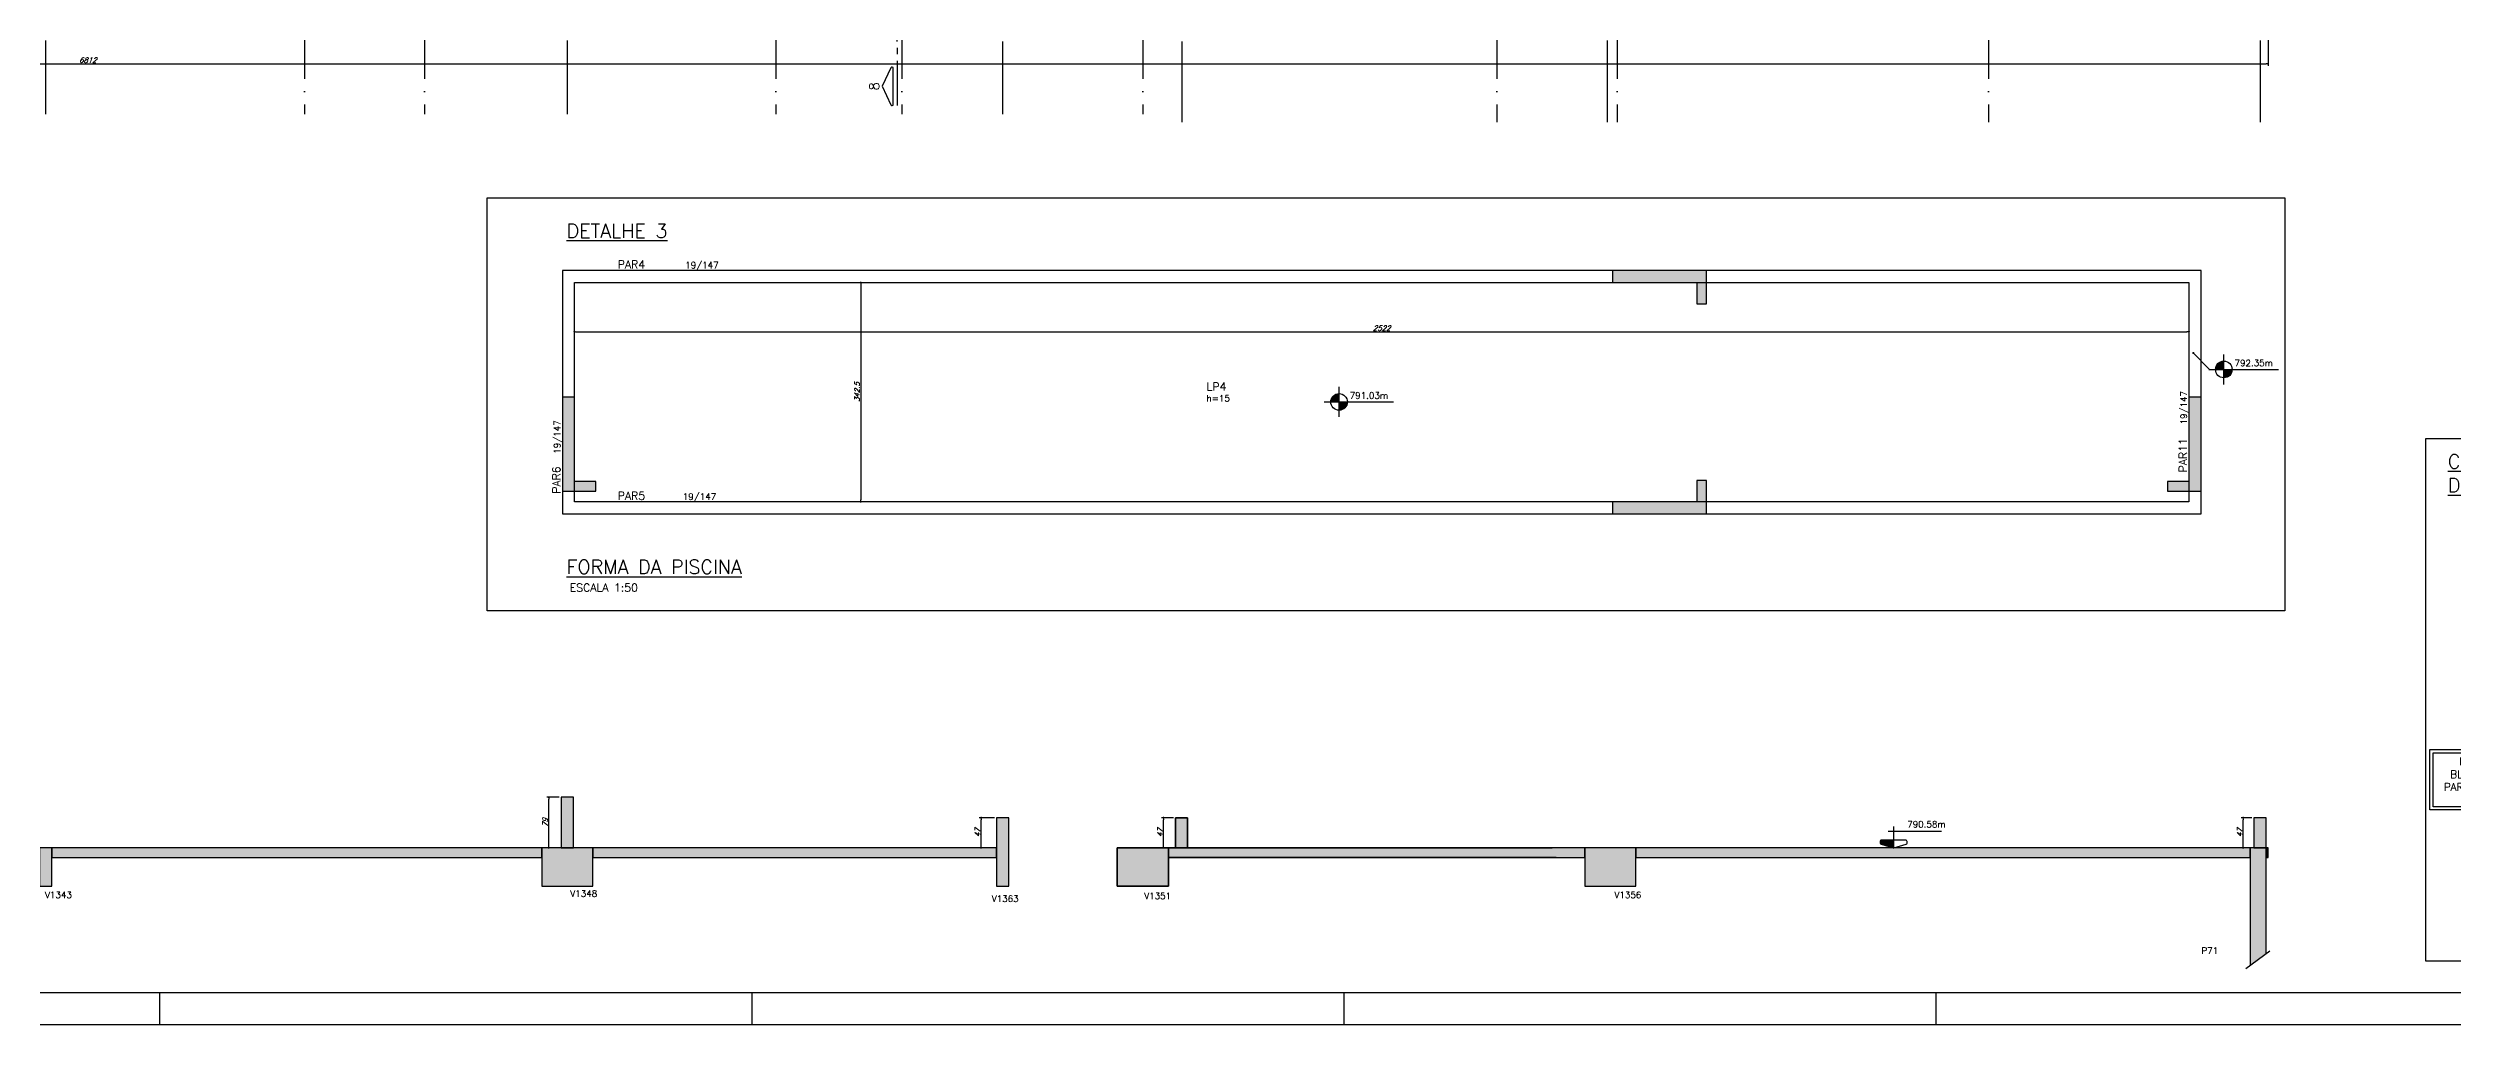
# Model space of a CAD drawing. Extents: x -5051 to 5519, y -2218 to 2282.
# Drawn here: x -206 to 3551, y -2218 to -692 of the extents above; entities that cross this region are included whole.
import ezdxf
from ezdxf.enums import TextEntityAlignment as Align

# ---------------------------------------------------------------- set-up
doc = ezdxf.new("R2010")
doc.units = 0
doc.header["$LTSCALE"] = 50
doc.header["$MEASUREMENT"] = 0
doc.linetypes.add('EIXO', pattern=[6.8, 6, -0.4, 0, -0.4])
doc.layers.get('0').update_dxf_attribs({"linetype": 'CONTINUOUS'})
doc.layers.get('DEFPOINTS').update_dxf_attribs({"linetype": 'CONTINUOUS'})
for name, color, linetype in [('AR-TEXTO_REGUA 120_1-200', 4, 'CONTINUOUS'), ('F-CORTE', 4, 'CONTINUOUS'), ('F-CORTE-INDICAÇÃO', 4, 'CONTINUOUS'), ('F-COTAS', 106, 'CONTINUOUS'), ('F-DET_LINHA', 1, 'CONTINUOUS'), ('F-EIXO', 12, 'EIXO'), ('F-LAJES-DIM', 2, 'CONTINUOUS'), ('F-LAJES-NOME', 4, 'CONTINUOUS'), ('F-LEADER', 1, 'CONTINUOUS'), ('F-MARGEM', 1, 'CONTINUOUS'), ('F-NÍVEL-PLANTA', 2, 'CONTINUOUS'), ('F-NÍVEL-VISTA', 2, 'CONTINUOUS'), ('F-SOLIDO-CORTE', 71, 'CONTINUOUS'), ('F-TEXTO', 6, 'CONTINUOUS'), ('F-TEXTO-CYAN', 4, 'CONTINUOUS'), ('F-TEXTO-YELLOW', 2, 'CONTINUOUS'), ('F-VIGAS', 3, 'CONTINUOUS'), ('F-VIGAS-DIM', 2, 'CONTINUOUS'), ('F-VIGAS-NOME', 4, 'CONTINUOUS')]:
    doc.layers.add(name, color=color, linetype=linetype)
doc.styles.add('CP-TEXT-INCL', font='simplex.shx', dxfattribs={"oblique": 20})
doc.styles.add('MCP', font='simplex.shx')
doc.styles.add('REGUA-120-esc1_200', font='simplex.shx', dxfattribs={"height": 0.6})
doc.styles.add('ROMANS', font='simplex.shx')
doc.dimstyles.new('CP-COTAS-50', dxfattribs={"dimscale": 0.64, "dimtxt": 12.5, "dimasz": 5, "dimexe": 5, "dimexo": 5, "dimgap": 2.5, "dimtad": 1, "dimdec": 1, "dimdsep": 46, "dimtxsty": 'CP-TEXT-INCL', "dimblk1": 'DOT', "dimblk2": 'DOT', "dimsah": 1, "dimcen": 9, "dimclrd": 256, "dimclre": 256, "dimclrt": 256, "dimadec": 0, "dimazin": 0, "dimtfac": 1, "dimtdec": 1, "dimtmove": 2, "dimatfit": 3, "dimldrblk": 'DOT', "dimfxl": 5, "dimtolj": 1, "dimarcsym": 0})

# ---------------------------------------------------------------- blocks, each defined once
blk = doc.blocks.new('*U217')
at = {"layer": 'F-EIXO'}
blk.add_line((0, 0), (0, -2408.4), dxfattribs=at)
at = {"layer": 'F-EIXO', "color": 2, "linetype": 'Continuous'}
blk.add_circle((0, 28.2), 28.2, dxfattribs=at)
at = {"layer": 'F-TEXTO', "style": 'ROMANS'}
blk.add_attdef('EIXO', text='', height=17.5, rotation=360, dxfattribs=at).set_placement((0, 28.2), align=Align.MIDDLE_CENTER)
blk = doc.blocks.new('*U5')
at = {"layer": 'F-EIXO'}
blk.add_line((0, 0), (0, -2506.9), dxfattribs=at)
at = {"layer": 'F-EIXO', "color": 2, "linetype": 'Continuous'}
blk.add_circle((0, 28.2), 28.2, dxfattribs=at)
at = {"layer": 'F-TEXTO', "style": 'ROMANS'}
blk.add_attdef('EIXO', text='', height=17.5, rotation=360, dxfattribs=at).set_placement((0, 28.2), align=Align.MIDDLE_CENTER)
blk = doc.blocks.new('*U216')
at = {"layer": 'F-EIXO'}
blk.add_line((0, 0), (0, -2395.8), dxfattribs=at)
at = {"layer": 'F-EIXO', "color": 2, "linetype": 'Continuous'}
blk.add_circle((0, 28.2), 28.2, dxfattribs=at)
at = {"layer": 'F-TEXTO', "style": 'ROMANS'}
blk.add_attdef('EIXO', text='', height=17.5, rotation=360, dxfattribs=at).set_placement((0, 28.2), align=Align.MIDDLE_CENTER)
blk = doc.blocks.new('*U215')
at = {"layer": 'F-EIXO'}
blk.add_line((0, 0), (0, -2395.8), dxfattribs=at)
at = {"layer": 'F-EIXO', "color": 2, "linetype": 'Continuous'}
blk.add_circle((0, 28.2), 28.2, dxfattribs=at)
at = {"layer": 'F-TEXTO', "style": 'ROMANS'}
blk.add_attdef('EIXO', text='', height=17.5, rotation=360, dxfattribs=at).set_placement((0, 28.2), align=Align.MIDDLE_CENTER)
blk = doc.blocks.new('*U203')
at = {"layer": 'F-EIXO'}
blk.add_line((0, 0), (0, -2495.8), dxfattribs=at)
at = {"layer": 'F-EIXO', "color": 2, "linetype": 'Continuous'}
blk.add_circle((0, 28.2), 28.2, dxfattribs=at)
at = {"layer": 'F-TEXTO', "style": 'ROMANS'}
blk.add_attdef('EIXO', text='', height=17.5, rotation=360, dxfattribs=at).set_placement((0, 28.2), align=Align.MIDDLE_CENTER)
blk = doc.blocks.new('*U205')
at = {"layer": 'F-EIXO'}
blk.add_line((0, 0), (0, -2508.4), dxfattribs=at)
at = {"layer": 'F-EIXO', "color": 2, "linetype": 'Continuous'}
blk.add_circle((0, 28.2), 28.2, dxfattribs=at)
at = {"layer": 'F-TEXTO', "style": 'ROMANS'}
blk.add_attdef('EIXO', text='', height=17.5, rotation=360, dxfattribs=at).set_placement((0, 28.2), align=Align.MIDDLE_CENTER)
blk = doc.blocks.new('*U204')
at = {"layer": 'F-EIXO'}
blk.add_line((0, 0), (0, -2494.3), dxfattribs=at)
at = {"layer": 'F-EIXO', "color": 2, "linetype": 'Continuous'}
blk.add_circle((0, 28.2), 28.2, dxfattribs=at)
at = {"layer": 'F-TEXTO', "style": 'ROMANS'}
blk.add_attdef('EIXO', text='', height=17.5, rotation=360, dxfattribs=at).set_placement((0, 28.2), align=Align.MIDDLE_CENTER)
blk = doc.blocks.new('*U17')
at = {"layer": 'F-CORTE-INDICAÇÃO'}
for p, q in [((-100, 0), (-170, 0)), ((-80, 0), (-90, 0)), ((-70, 0), (0, 0))]:
    blk.add_line(p, q, dxfattribs=at)
blk.add_lwpolyline([(-112, 6, 0.802585), (-111.2, 9.8), (-140, 23.3), (-168.8, 9.8, 0.802585), (-168, 6)], format="xyb", close=True, dxfattribs=at)
at = {"layer": 'F-CORTE-INDICAÇÃO', "style": 'ROMANS'}
blk.add_attdef('CORTE', text='', height=15, dxfattribs=at).set_placement((-140, 35.8), align=Align.MIDDLE_CENTER)
at = {"layer": 'F-CORTE-INDICAÇÃO', "color": 2, "style": 'ROMANS'}
blk.add_attdef('FOLHA', text='', height=12, dxfattribs=at).set_placement((-140, -10), align=Align.MIDDLE_CENTER)
blk = doc.blocks.new('Nível - Planta')
at = {"layer": 'F-NÍVEL-PLANTA'}
h = blk.add_hatch(color=71, dxfattribs=at)
h.paths.add_polyline_path([(0, 0), (0, 0.26, 0.414214), (-0.26, 0)])
h.paths.add_polyline_path([(0.26, 0), (0, 0), (0, -0.26, 0.414214)])
for p, q in [((-0.469, 0), (1.704, 0)), ((0, -0.469), (0, 0.469))]:
    blk.add_line(p, q, dxfattribs=at)
blk.add_circle((0, 0), 0.26, dxfattribs=at)
at = {"layer": 'F-TEXTO', "color": 3, "style": 'MCP'}
blk.add_attdef('NÍVEL', (0.333, 0.102), '', height=0.2, dxfattribs=at)
blk = doc.blocks.new('_DOT')
at = {"color": 0, "linetype": 'ByBlock'}
blk.add_line((-0.5, 0), (-1, 0), dxfattribs=at)
at = {"color": 0, "linetype": 'ByBlock', "const_width": 0.5}
blk.add_lwpolyline([(-0.25, 0, 1), (0.25, 0, 1)], format="xyb", close=True, dxfattribs=at)
blk = doc.blocks.new('*D206')
at = {"layer": 'DEFPOINTS', "color": 0, "transparency": 16777216}
for p in [(1063.8, -1057.8), (1063.8, -1400.3), (1063.8, -1400.3)]:
    blk.add_point(p, dxfattribs=at)
at = {"layer": 'F-COTAS', "lineweight": -2, "transparency": 16777216}
blk.add_line((1063.8, -1061), (1063.8, -1397.1), dxfattribs=at)
at = {"layer": 'F-COTAS', "lineweight": -2, "transparency": 16777216, "xscale": 3.2, "yscale": 3.2, "zscale": 3.2}
for p, rotation in [((1063.8, -1057.8), 90), ((1063.8, -1400.3), 270)]:
    blk.add_blockref('_DOT', p, dxfattribs=dict(at, rotation=rotation))
at = {"layer": 'F-COTAS', "transparency": 16777216, "insert": (1058.2, -1229), "char_height": 8, "attachment_point": 5, "rotation": 90, "style": 'CP-TEXT-INCL'}
blk.add_mtext('\\A1;342.5', dxfattribs=at)
blk = doc.blocks.new('*D207')
at = {"layer": 'DEFPOINTS', "color": 0, "transparency": 16777216}
for p in [(616.7, -1134.6), (3138.7, -1134.6), (3138.7, -1134.6)]:
    blk.add_point(p, dxfattribs=at)
at = {"layer": 'F-COTAS', "lineweight": -2, "transparency": 16777216}
blk.add_line((619.9, -1134.6), (3135.5, -1134.6), dxfattribs=at)
at = {"layer": 'F-COTAS', "lineweight": -2, "transparency": 16777216, "xscale": 3.2, "yscale": 3.2, "zscale": 3.2, "rotation": 180}
blk.add_blockref('_DOT', (616.7, -1134.6), dxfattribs=at)
at = {"layer": 'F-COTAS', "lineweight": -2, "transparency": 16777216, "xscale": 3.2, "yscale": 3.2, "zscale": 3.2}
blk.add_blockref('_DOT', (3138.7, -1134.6), dxfattribs=at)
at = {"layer": 'F-COTAS', "transparency": 16777216, "insert": (1877.7, -1129), "char_height": 8, "attachment_point": 5, "style": 'CP-TEXT-INCL'}
blk.add_mtext('\\A1;2522', dxfattribs=at)
blk = doc.blocks.new('*D238')
at = {"layer": 'DEFPOINTS', "color": 0, "linetype": 'Continuous', "transparency": 16777216}
for p in [(3223.5, -1893.8), (3240.3, -1893.8), (3240.3, -1940.8)]:
    blk.add_point(p, dxfattribs=at)
at = {"layer": 'F-COTAS', "linetype": 'Continuous', "lineweight": -2, "transparency": 16777216}
for p, q in [((3237.1, -1893.8), (3220.3, -1893.8)), ((3223.5, -1937.6), (3223.5, -1897)), ((3237.1, -1940.8), (3220.3, -1940.8))]:
    blk.add_line(p, q, dxfattribs=at)
at = {"layer": 'F-COTAS', "linetype": 'Continuous', "lineweight": -2, "transparency": 16777216, "xscale": 3.2, "yscale": 3.2, "zscale": 3.2}
for p, rotation in [((3223.5, -1893.8), 90), ((3223.5, -1940.8), 270)]:
    blk.add_blockref('_DOT', p, dxfattribs=dict(at, rotation=rotation))
at = {"layer": 'F-COTAS', "linetype": 'Continuous', "transparency": 16777216, "insert": (3217.9, -1917.3), "char_height": 8, "attachment_point": 5, "rotation": 90, "style": 'CP-TEXT-INCL'}
blk.add_mtext('\\A1;47', dxfattribs=at)
blk = doc.blocks.new('*D239')
at = {"layer": 'DEFPOINTS', "color": 0, "linetype": 'Continuous', "transparency": 16777216}
for p in [(1536.9, -1893.8), (1555.5, -1893.8), (1555.5, -1940.8)]:
    blk.add_point(p, dxfattribs=at)
at = {"layer": 'F-COTAS', "linetype": 'Continuous', "lineweight": -2, "transparency": 16777216}
for p, q in [((1552.3, -1893.8), (1533.7, -1893.8)), ((1536.9, -1937.6), (1536.9, -1897)), ((1552.3, -1940.8), (1533.7, -1940.8))]:
    blk.add_line(p, q, dxfattribs=at)
at = {"layer": 'F-COTAS', "linetype": 'Continuous', "lineweight": -2, "transparency": 16777216, "xscale": 3.2, "yscale": 3.2, "zscale": 3.2}
for p, rotation in [((1536.9, -1893.8), 90), ((1536.9, -1940.8), 270)]:
    blk.add_blockref('_DOT', p, dxfattribs=dict(at, rotation=rotation))
at = {"layer": 'F-COTAS', "linetype": 'Continuous', "transparency": 16777216, "insert": (1531.3, -1917.3), "char_height": 8, "attachment_point": 5, "rotation": 90, "style": 'CP-TEXT-INCL'}
blk.add_mtext('\\A1;47', dxfattribs=at)
blk = doc.blocks.new('*D241')
at = {"layer": 'DEFPOINTS', "color": 0, "linetype": 'Continuous', "transparency": 16777216}
for p in [(576.5, -1861.8), (596, -1861.8), (596, -1940.8)]:
    blk.add_point(p, dxfattribs=at)
at = {"layer": 'F-COTAS', "linetype": 'Continuous', "lineweight": -2, "transparency": 16777216}
for p, q in [((592.8, -1861.8), (573.3, -1861.8)), ((576.5, -1937.6), (576.5, -1865)), ((592.8, -1940.8), (573.3, -1940.8))]:
    blk.add_line(p, q, dxfattribs=at)
at = {"layer": 'F-COTAS', "linetype": 'Continuous', "lineweight": -2, "transparency": 16777216, "xscale": 3.2, "yscale": 3.2, "zscale": 3.2}
for p, rotation in [((576.5, -1861.8), 90), ((576.5, -1940.8), 270)]:
    blk.add_blockref('_DOT', p, dxfattribs=dict(at, rotation=rotation))
at = {"layer": 'F-COTAS', "linetype": 'Continuous', "transparency": 16777216, "insert": (570.9, -1901.3), "char_height": 8, "attachment_point": 5, "rotation": 90, "style": 'CP-TEXT-INCL'}
blk.add_mtext('\\A1;79', dxfattribs=at)
blk = doc.blocks.new('*D242')
at = {"layer": 'DEFPOINTS', "color": 0, "linetype": 'Continuous', "transparency": 16777216}
for p in [(1251.9, -1893.8), (1276, -1893.8), (1276, -1940.8)]:
    blk.add_point(p, dxfattribs=at)
at = {"layer": 'F-COTAS', "linetype": 'Continuous', "lineweight": -2, "transparency": 16777216}
for p, q in [((1272.8, -1893.8), (1248.7, -1893.8)), ((1251.9, -1937.6), (1251.9, -1897)), ((1272.8, -1940.8), (1248.7, -1940.8))]:
    blk.add_line(p, q, dxfattribs=at)
at = {"layer": 'F-COTAS', "linetype": 'Continuous', "lineweight": -2, "transparency": 16777216, "xscale": 3.2, "yscale": 3.2, "zscale": 3.2}
for p, rotation in [((1251.9, -1893.8), 90), ((1251.9, -1940.8), 270)]:
    blk.add_blockref('_DOT', p, dxfattribs=dict(at, rotation=rotation))
at = {"layer": 'F-COTAS', "linetype": 'Continuous', "transparency": 16777216, "insert": (1246.3, -1917.3), "char_height": 8, "attachment_point": 5, "rotation": 90, "style": 'CP-TEXT-INCL'}
blk.add_mtext('\\A1;47', dxfattribs=at)
blk = doc.blocks.new('Nível - Vista')
at = {"layer": 'F-NÍVEL-VISTA'}
blk.add_hatch(color=71, dxfattribs=at).paths.add_polyline_path([(0, 0.238), (-0.38, 0.238, 0.414214), (-0.42, 0.198), (-0.42, 0.148, 0.331206), (-0.391, 0.11), (-0.011, 0.002, 0.072993), (0, 0)])
at = {"layer": 'F-NÍVEL-VISTA', "color": 2}
for p, q in [((-0.168, 0.521), (1.493, 0.521)), ((0, 0.67), (0, 0))]:
    blk.add_line(p, q, dxfattribs=at)
blk.add_lwpolyline([(-0.011, 0.002, 0.146769), (0.011, 0.002), (0.391, 0.11, 0.331206), (0.42, 0.148), (0.42, 0.198, 0.414214), (0.38, 0.238), (-0.38, 0.238, 0.414214), (-0.42, 0.198), (-0.42, 0.148, 0.331206), (-0.391, 0.11), (-0.011, 0.002, 0.146769), (0.011, 0.002)], format="xyb", dxfattribs=at)
at = {"layer": 'F-TEXTO', "color": 3, "style": 'MCP'}
for tag, p in [('NÍVEL', (1.026, 0.636)), ('NÍVEL_DETALHE', (1.02, 0.186))]:
    blk.add_attdef(tag, text='', height=0.2, dxfattribs=at).set_placement(p, align=Align.CENTER)
blk = doc.blocks.new('A0-5L_900')
at = {"layer": 'F-MARGEM', "color": 2}
for p, q in [((100.4, 1), (100.4, 0)), ((118.9, 1), (118.9, 0)), ((137.4, 1), (137.4, 0)), ((155.9, 1), (155.9, 0))]:
    blk.add_line(p, q, dxfattribs=at)
blk.add_lwpolyline([(0, 0), (0, 90), (211.4, 90), (211.4, 0)], close=True, dxfattribs=at)
at = {"layer": 'F-MARGEM', "color": 7}
blk.add_lwpolyline([(2.5, 89), (210.4, 89), (210.4, 1), (2.5, 1)], close=True, dxfattribs=at)
blk = doc.blocks.new('*D425')
at = {"layer": 'DEFPOINTS', "color": 0, "linetype": 'Continuous', "transparency": 16777216}
for p in [(-3549.5, -555.5), (3262.5, -555.5), (3262.5, -715.9)]:
    blk.add_point(p, dxfattribs=at)
at = {"layer": 'F-COTAS', "linetype": 'Continuous', "lineweight": -2, "transparency": 16777216}
for p, q in [((-3549.5, -558.7), (-3549.5, -719.1)), ((3262.5, -558.7), (3262.5, -719.1)), ((-3546.3, -715.9), (3259.3, -715.9))]:
    blk.add_line(p, q, dxfattribs=at)
at = {"layer": 'F-COTAS', "linetype": 'Continuous', "lineweight": -2, "transparency": 16777216, "xscale": 3.2, "yscale": 3.2, "zscale": 3.2, "rotation": 180}
blk.add_blockref('_DOT', (-3549.5, -715.9), dxfattribs=at)
at = {"layer": 'F-COTAS', "linetype": 'Continuous', "lineweight": -2, "transparency": 16777216, "xscale": 3.2, "yscale": 3.2, "zscale": 3.2}
blk.add_blockref('_DOT', (3262.5, -715.9), dxfattribs=at)
at = {"layer": 'F-COTAS', "linetype": 'Continuous', "transparency": 16777216, "insert": (-143.5, -710.3), "char_height": 8, "attachment_point": 5, "style": 'CP-TEXT-INCL'}
blk.add_mtext('\\A1;6812', dxfattribs=at)

msp = doc.modelspace()

# ---------------------------------------------------------------- hatches: boundary and pattern name
at = {"layer": 'F-SOLIDO-CORTE', "linetype": 'Continuous'}
for points in [[(2238.088, -1057.796), (2370.088, -1057.796), (2370.088, -1091.146), (2385.088, -1091.146), (2385.088, -1038.796), (2238.088, -1038.796)], [(597.739, -1236.62), (597.739, -1383.62), (650.089, -1383.62), (650.089, -1368.62), (616.739, -1368.62), (616.739, -1236.62)], [(3138.739, -1236.62), (3138.739, -1368.62), (3105.389, -1368.62), (3105.389, -1383.62), (3157.739, -1383.62), (3157.739, -1236.62)], [(2238.088, -1419.296), (2385.088, -1419.296), (2385.088, -1366.946), (2370.088, -1366.946), (2370.088, -1400.296), (2238.088, -1400.296)], [(613.894, -1940.81), (615, -1940.81), (615, -1934.45), (615, -1930.067), (615, -1861.81), (613.389, -1861.81), (612.288, -1861.81), (596, -1861.81), (596, -1868.507), (596, -1873.086), (596, -1940.81), (612.288, -1940.81)], [(1286.252, -1893.81), (1276, -1893.81), (1276, -1924.975), (1276, -1943.074), (1276, -2000.81), (1286.252, -2000.81), (1291.786, -2000.81), (1295, -2000.81), (1295, -1969.646), (1295, -1951.547), (1295, -1893.81), (1289.466, -1893.81)], [(1573.839, -1940.81), (1574.5, -1940.81), (1574.5, -1937.551), (1574.5, -1935.848), (1574.5, -1893.81), (1573.237, -1893.81), (1572.574, -1893.81), (1555.5, -1893.81), (1555.5, -1896.935), (1555.5, -1898.575), (1555.5, -1940.81), (1572.574, -1940.81)], [(3244.52, -1940.81), (3259.3, -1940.81), (3259.3, -1933.634), (3259.3, -1930.372), (3259.3, -1893.81), (3244.52, -1893.81), (3241.594, -1893.81), (3240.3, -1893.81), (3240.3, -1901.741), (3240.3, -1905.248), (3240.3, -1940.81), (3243.201, -1940.81)], [(-219, -1945.641), (-219, -1950.041), (-219, -2000.81), (-202.923, -2000.81), (-201.393, -2000.81), (-200, -2000.81), (-200, -1995.98), (-200, -1991.58), (-200, -1940.81), (-201.53, -1940.81), (-202.923, -1940.81), (-219, -1940.81)], [(151.831, -1940.81), (103.075, -1940.81), (-82.234, -1940.81), (-143.868, -1940.81), (-200, -1940.81), (-200, -1942.018), (-200, -1943.118), (-200, -1955.81), (-138.366, -1955.81), (-82.234, -1955.81), (103.075, -1955.81), (151.831, -1955.81), (422.059, -1955.81), (565.5, -1955.81), (565.5, -1951.805), (565.5, -1947.232), (565.5, -1940.81), (422.059, -1940.81)], [(565.5, -1958.286), (565.5, -1976.877), (565.5, -2000.81), (597.411, -2000.81), (620.712, -2000.81), (645.5, -2000.81), (645.5, -1983.335), (645.5, -1964.744), (645.5, -1940.81), (622.2, -1940.81), (597.411, -1940.81), (565.5, -1940.81)], [(985.712, -1940.81), (799.553, -1940.81), (645.5, -1940.81), (645.5, -1945.179), (645.5, -1947.717), (645.5, -1955.81), (799.553, -1955.81), (985.712, -1955.81), (1169.349, -1955.81), (1276, -1955.81), (1276, -1951.442), (1276, -1948.904), (1276, -1940.81), (1092.364, -1940.81)], [(1507.637, -1940.81), (1464.47, -1940.81), (1464.47, -1958.286), (1464.47, -1968.435), (1464.47, -2000.81), (1507.637, -2000.81), (1530.938, -2000.81), (1544.47, -2000.81), (1544.47, -1983.335), (1544.47, -1973.186), (1544.47, -1940.81), (1521.17, -1940.81)], [(1544.47, -1944.816), (1544.47, -1947.27), (1544.47, -1955.81), (1880.401, -1955.81), (1965.88, -1955.81), (2043.728, -1955.81), (2096.103, -1955.81), (2143.803, -1955.81), (2147.453, -1955.81), (2150.352, -1955.81), (2194.97, -1955.81), (2194.97, -1953.619), (2194.97, -1951.878), (2194.97, -1940.81), (2150.352, -1940.81), (2146.924, -1940.81), (2143.803, -1940.81), (2091.428, -1940.81), (2043.728, -1940.81), (1942.459, -1940.81), (1880.401, -1940.81), (1544.47, -1940.81)], [(2194.97, -1949.995), (2194.97, -1957.183), (2194.97, -2000.81), (2253.14, -2000.81), (2265.386, -2000.81), (2274.97, -2000.81), (2274.97, -1991.626), (2274.97, -1984.438), (2274.97, -1940.81), (2262.724, -1940.81), (2253.14, -1940.81), (2194.97, -1940.81)], [(2274.97, -1940.81), (2274.97, -1943.107), (2274.97, -1944.903), (2274.97, -1955.81), (3176.735, -1955.81), (3194.496, -1955.81), (3214.965, -1955.81), (3234.5, -1955.81), (3234.5, -1954.907), (3234.5, -1940.81), (3214.965, -1940.81), (3194.496, -1940.81), (3176.735, -1940.81), (2782.941, -1940.81)], [(3260.396, -1955.81), (3262.5, -1955.81), (3262.5, -1954.893), (3262.5, -1944.375), (3262.5, -1940.81), (3262.317, -1940.81), (3260.213, -1940.81), (3259.5, -1940.81), (3259.5, -1941.728), (3259.5, -1952.245), (3259.5, -1955.81), (3260.213, -1955.81)]]:
    msp.add_hatch(color=256, dxfattribs=at).paths.add_polyline_path(points, flags=16)
msp.add_hatch(color=256, dxfattribs=at).paths.add_polyline_path([(3259.5, -1955.81), (3259.5, -1940.81), (3259.3, -1940.81), (3258.142, -1940.81), (3240.3, -1940.81), (3240.3, -1940.81), (3234.5, -1940.81), (3234.5, -1959.382), (3234.5, -2000.81), (3234.5, -2124.332), (3259.5, -2105.837), (3259.5, -2000.81)])

# ---------------------------------------------------------------- linework, layer by layer
at = {"layer": 'F-CORTE', "linetype": 'Continuous'}
for points in [[(2385.088, -1091.146), (2385.088, -1038.796), (2238.088, -1038.796), (2238.088, -1057.796), (2370.088, -1057.796), (2370.088, -1091.146)], [(650.089, -1368.62), (616.739, -1368.62), (616.739, -1236.62), (597.739, -1236.62), (597.739, -1383.62), (650.089, -1383.62)], [(3105.389, -1383.62), (3157.739, -1383.62), (3157.739, -1236.62), (3138.739, -1236.62), (3138.739, -1368.62), (3105.389, -1368.62)], [(2370.088, -1366.946), (2370.088, -1400.296), (2238.088, -1400.296), (2238.088, -1419.296), (2385.088, -1419.296), (2385.088, -1366.946)], [(-219, -2000.81), (-202.923, -2000.81), (-201.393, -2000.81), (-200, -2000.81), (-200, -1995.98), (-200, -1991.58), (-200, -1955.81), (-138.366, -1955.81), (-82.234, -1955.81), (103.075, -1955.81), (151.831, -1955.81), (422.059, -1955.81), (565.5, -1955.81), (565.5, -1958.286), (565.5, -2000.81), (597.411, -2000.81), (620.712, -2000.81), (645.5, -2000.81), (645.5, -1983.335), (645.5, -1964.744), (645.5, -1955.81), (799.553, -1955.81), (985.712, -1955.81), (1169.349, -1955.81), (1276, -1955.81), (1276, -2000.81), (1286.252, -2000.81), (1291.786, -2000.81), (1295, -2000.81), (1295, -1969.646), (1295, -1951.547), (1295, -1893.81), (1286.252, -1893.81), (1276, -1893.81), (1276, -1924.975), (1276, -1940.81), (985.712, -1940.81), (645.5, -1940.81), (622.2, -1940.81), (615, -1940.81), (615, -1934.45), (615, -1930.067), (615, -1861.81), (613.389, -1861.81), (612.288, -1861.81), (596, -1861.81), (596, -1868.507), (596, -1873.086), (596, -1940.81), (565.5, -1940.81), (151.831, -1940.81), (-200, -1940.81), (-201.53, -1940.81), (-202.923, -1940.81), (-219, -1940.81)], [(2150.352, -1955.81), (2147.453, -1955.81), (2143.803, -1955.81), (2096.103, -1955.81), (2043.728, -1955.81), (1965.88, -1955.81), (1880.401, -1955.81), (1544.47, -1955.81), (1544.47, -1973.186), (1544.47, -1983.335), (1544.47, -2000.81), (1530.938, -2000.81), (1507.637, -2000.81), (1464.47, -2000.81), (1464.47, -1968.435), (1464.47, -1958.286), (1464.47, -1940.81), (1507.637, -1940.81), (1544.47, -1940.81), (1555.5, -1940.81), (1555.5, -1898.575), (1555.5, -1896.935), (1555.5, -1893.81), (1572.574, -1893.81), (1573.237, -1893.81), (1574.5, -1893.81), (1574.5, -1935.848), (1574.5, -1937.551), (1574.5, -1940.81), (1880.401, -1940.81), (1942.459, -1940.81), (2043.728, -1940.81), (2091.428, -1940.81), (2143.803, -1940.81), (1574.5, -1940.81)], [(3259.5, -2105.837), (3259.5, -2000.81), (3259.5, -1955.81), (3260.396, -1955.81), (3262.5, -1955.81), (3262.5, -1954.893), (3262.5, -1944.375), (3262.5, -1940.81), (3262.317, -1940.81), (3260.213, -1940.81), (3259.5, -1940.81), (3259.3, -1940.81), (3259.3, -1933.634), (3259.3, -1930.372), (3259.3, -1893.81), (3244.52, -1893.81), (3241.594, -1893.81), (3240.3, -1893.81), (3240.3, -1901.741), (3240.3, -1905.248), (3240.3, -1940.81), (3234.5, -1940.81), (2274.97, -1940.81), (2262.724, -1940.81), (2253.14, -1940.81), (2194.97, -1940.81), (2150.352, -1940.81), (2146.924, -1940.81), (2143.803, -1940.81)], [(2150.352, -1955.81), (2194.97, -1955.81), (2194.97, -2000.81), (2253.14, -2000.81), (2265.386, -2000.81), (2274.97, -2000.81), (2274.97, -1991.626), (2274.97, -1984.438), (2274.97, -1955.81), (3176.735, -1955.81), (3194.496, -1955.81), (3214.965, -1955.81), (3234.5, -1955.81), (3234.5, -2000.81), (3234.5, -2124.332)]]:
    msp.add_lwpolyline(points, dxfattribs=at)
at = {"layer": 'F-COTAS', "color": 1, "linetype": 'Continuous'}
msp.add_lwpolyline([(3227.47, -2129.533), (3265.233, -2101.596)], dxfattribs=at)
at = {"layer": 'F-DET_LINHA', "color": 1}
for points in [[(480.154, -925.298), (3288.594, -925.298), (3288.594, -1570.692), (480.154, -1570.692)], [(3515.175, -1787.325), (3740.654, -1787.325), (3740.654, -1881.653), (3515.175, -1881.653)], [(3520.175, -1792.325), (3735.654, -1792.325), (3735.654, -1876.653), (3520.175, -1876.653)]]:
    msp.add_lwpolyline(points, close=True, dxfattribs=at)
msp.add_lwpolyline([(3508.276, -1302.201), (3508.276, -2117.527), (4208.276, -2117.527), (4208.276, -1302.201), (3508.276, -1302.201)], dxfattribs=at)
at = {"layer": 'F-SOLIDO-CORTE', "linetype": 'Continuous'}
for points in [[(2238.088, -1057.796), (2370.088, -1057.796), (2370.088, -1091.146), (2385.088, -1091.146), (2385.088, -1038.796), (2238.088, -1038.796), (2238.088, -1057.796)], [(597.739, -1236.62), (597.739, -1383.62), (650.089, -1383.62), (650.089, -1368.62), (616.739, -1368.62), (616.739, -1236.62), (597.739, -1236.62)], [(3138.739, -1236.62), (3138.739, -1368.62), (3105.389, -1368.62), (3105.389, -1383.62), (3157.739, -1383.62), (3157.739, -1236.62), (3138.739, -1236.62)], [(2238.088, -1419.296), (2385.088, -1419.296), (2385.088, -1366.946), (2370.088, -1366.946), (2370.088, -1400.296), (2238.088, -1400.296), (2238.088, -1419.296)], [(613.894, -1940.81), (615, -1940.81), (615, -1934.45), (615, -1930.067), (615, -1861.81), (613.389, -1861.81), (612.288, -1861.81), (596, -1861.81), (596, -1868.507), (596, -1873.086), (596, -1940.81), (612.288, -1940.81), (613.894, -1940.81)], [(1286.252, -1893.81), (1276, -1893.81), (1276, -1924.975), (1276, -1943.074), (1276, -2000.81), (1286.252, -2000.81), (1291.786, -2000.81), (1295, -2000.81), (1295, -1969.646), (1295, -1951.547), (1295, -1893.81), (1289.466, -1893.81), (1286.252, -1893.81)], [(1573.839, -1940.81), (1574.5, -1940.81), (1574.5, -1937.551), (1574.5, -1935.848), (1574.5, -1893.81), (1573.237, -1893.81), (1572.574, -1893.81), (1555.5, -1893.81), (1555.5, -1896.935), (1555.5, -1898.575), (1555.5, -1940.81), (1572.574, -1940.81), (1573.839, -1940.81)], [(3244.52, -1940.81), (3259.3, -1940.81), (3259.3, -1933.634), (3259.3, -1930.372), (3259.3, -1893.81), (3244.52, -1893.81), (3241.594, -1893.81), (3240.3, -1893.81), (3240.3, -1901.741), (3240.3, -1905.248), (3240.3, -1940.81), (3243.201, -1940.81), (3244.52, -1940.81)], [(-219, -1945.641), (-219, -1950.041), (-219, -2000.81), (-202.923, -2000.81), (-201.393, -2000.81), (-200, -2000.81), (-200, -1995.98), (-200, -1991.58), (-200, -1940.81), (-201.53, -1940.81), (-202.923, -1940.81), (-219, -1940.81), (-219, -1945.641)], [(151.831, -1940.81), (103.075, -1940.81), (-82.234, -1940.81), (-143.868, -1940.81), (-200, -1940.81), (-200, -1942.018), (-200, -1943.118), (-200, -1955.81), (-138.366, -1955.81), (-82.234, -1955.81), (103.075, -1955.81), (151.831, -1955.81), (422.059, -1955.81), (565.5, -1955.81), (565.5, -1951.805), (565.5, -1947.232), (565.5, -1940.81), (422.059, -1940.81), (151.831, -1940.81)], [(565.5, -1958.286), (565.5, -1976.877), (565.5, -2000.81), (597.411, -2000.81), (620.712, -2000.81), (645.5, -2000.81), (645.5, -1983.335), (645.5, -1964.744), (645.5, -1940.81), (622.2, -1940.81), (597.411, -1940.81), (565.5, -1940.81), (565.5, -1958.286)], [(985.712, -1940.81), (799.553, -1940.81), (645.5, -1940.81), (645.5, -1945.179), (645.5, -1947.717), (645.5, -1955.81), (799.553, -1955.81), (985.712, -1955.81), (1169.349, -1955.81), (1276, -1955.81), (1276, -1951.442), (1276, -1948.904), (1276, -1940.81), (1092.364, -1940.81), (985.712, -1940.81)], [(1507.637, -1940.81), (1464.47, -1940.81), (1464.47, -1958.286), (1464.47, -1968.435), (1464.47, -2000.81), (1507.637, -2000.81), (1530.938, -2000.81), (1544.47, -2000.81), (1544.47, -1983.335), (1544.47, -1973.186), (1544.47, -1940.81), (1521.17, -1940.81), (1507.637, -1940.81)], [(1544.47, -1944.816), (1544.47, -1947.27), (1544.47, -1955.81), (1880.401, -1955.81), (1965.88, -1955.81), (2043.728, -1955.81), (2096.103, -1955.81), (2143.803, -1955.81), (2147.453, -1955.81), (2150.351, -1955.81), (2194.97, -1955.81), (2194.97, -1953.619), (2194.97, -1951.878), (2194.97, -1940.81), (2150.351, -1940.81), (2146.924, -1940.81), (2143.803, -1940.81), (2091.428, -1940.81), (2043.728, -1940.81), (1942.459, -1940.81), (1880.401, -1940.81), (1544.47, -1940.81), (1544.47, -1944.816)], [(2194.97, -1949.995), (2194.97, -1957.183), (2194.97, -2000.81), (2253.14, -2000.81), (2265.386, -2000.81), (2274.97, -2000.81), (2274.97, -1991.626), (2274.97, -1984.438), (2274.97, -1940.81), (2262.724, -1940.81), (2253.14, -1940.81), (2194.97, -1940.81), (2194.97, -1949.995)], [(2274.97, -1940.81), (2274.97, -1943.106), (2274.97, -1944.903), (2274.97, -1955.81), (3176.735, -1955.81), (3194.496, -1955.81), (3214.965, -1955.81), (3234.5, -1955.81), (3234.5, -1954.907), (3234.5, -1940.81), (3214.965, -1940.81), (3194.496, -1940.81), (3176.735, -1940.81), (2782.941, -1940.81), (2274.97, -1940.81)], [(3234.5, -1940.81), (3234.5, -1959.382), (3234.5, -2124.332)], [(3259.5, -2105.837), (3259.5, -1940.81), (3258.142, -1940.81), (3234.5, -1940.81)], [(3260.396, -1955.81), (3262.5, -1955.81), (3262.5, -1954.893), (3262.5, -1944.375), (3262.5, -1940.81), (3262.317, -1940.81), (3260.213, -1940.81), (3259.5, -1940.81), (3259.5, -1941.727), (3259.5, -1952.245), (3259.5, -1955.81), (3260.213, -1955.81), (3260.396, -1955.81)]]:
    msp.add_lwpolyline(points, dxfattribs=at)
at = {"layer": 'F-VIGAS'}
for points in [[(597.739, -1419.296), (3157.739, -1419.296), (3157.739, -1038.796), (597.739, -1038.796)], [(616.739, -1400.296), (616.739, -1057.796), (3138.739, -1057.796), (3138.739, -1400.296)]]:
    msp.add_lwpolyline(points, close=True, dxfattribs=at)

# ---------------------------------------------------------------- block references
at = {"layer": 'F-CORTE-INDICAÇÃO', "linetype": 'Continuous'}
ref = msp.add_blockref('*U17', (1120.77, -611.22), dxfattribs=dict(at, rotation=90))
ref.add_attrib('CORTE', '8', dxfattribs={"height": 15, "rotation": 90, "style": 'ROMANS'}).set_placement((1085.006, -751.22), align=Align.MIDDLE_CENTER)
at = {"layer": 'F-EIXO', "linetype": 'Continuous'}
for name, p, values in [('*U203', (-209.5, 1701.024), {'EIXO': '4'}), ('*U203', (605.5, 1701.024), {'EIXO': '5'}), ('*U204', (1285.5, 1699.509), {'EIXO': '6'}), ('*U5', (1565.5, 1699.509), {'EIXO': 'Y2'}), ('*U205', (2230, 1701.024), {'EIXO': '7'}), ('*U205', (3250, 1701.024), {'EIXO': '8'}), ('*U215', (195, 1601.024), {'EIXO': "T3'"}), ('*U215', (382.5, 1601.024), {'EIXO': 'T3'}), ('*U215', (931, 1601.024), {'EIXO': "T4'"}), ('*U215', (1128, 1601.024), {'EIXO': 'T4'}), ('*U216', (1504.5, 1601.024), {'EIXO': 'T5'}), ('*U217', (2057.5, 1601.024), {'EIXO': 'T6'}), ('*U217', (2245.5, 1601.024), {'EIXO': "T6'"}), ('*U217', (2825.5, 1601.024), {'EIXO': 'T7'})]:
    msp.add_blockref(name, p, dxfattribs=at).add_auto_attribs(values)
at = {"layer": 'F-MARGEM', "linetype": 'Continuous', "xscale": 50, "yscale": 50, "zscale": 50}
msp.add_blockref('A0-5L_900', (-5051.426, -2217.527), dxfattribs=at)
at = {"layer": 'F-NÍVEL-PLANTA', "linetype": 'Continuous', "xscale": 50, "yscale": 50, "zscale": 50}
for p, values in [((3193.316, -1193.599), {'NÍVEL': '792.35m'}), ((1811.12, -1244.315), {'NÍVEL': '791.03m'})]:
    msp.add_blockref('Nível - Planta', p, dxfattribs=at).add_auto_attribs(values)
at = {"layer": 'F-NÍVEL-VISTA', "xscale": 50, "yscale": 50, "zscale": 50}
msp.add_blockref('Nível - Vista', (2677.382, -1940.895), dxfattribs=at).add_auto_attribs({'NÍVEL': '790.58m'})

# ---------------------------------------------------------------- texts
at = {"layer": 'AR-TEXTO_REGUA 120_1-200', "color": 2, "style": 'REGUA-120-esc1_200'}
msp.add_text('ESCALA 1:50', height=12.5, dxfattribs=at).set_placement((609.216, -1540.69))
at = {"layer": 'F-LAJES-DIM', "linetype": 'Continuous', "style": 'MCP'}
msp.add_text('h=15', height=10, dxfattribs=at).set_placement((1604.112, -1243.665))
at = {"layer": 'F-LAJES-NOME', "linetype": 'Continuous', "style": 'MCP'}
msp.add_text('LP4', height=12.5, dxfattribs=at).set_placement((1604.112, -1226.665))
at = {"layer": 'F-TEXTO', "style": 'ROMANS'}
for s, p in [('%%UDETALHE 3', (604.376, -987.736)), ('%%UCORTE GENÉRICO DO BLOCO', (3543.177, -1348.181)), ('%%UDE TRANSIÇÃO', (3543.177, -1385.414)), ('%%UFORMA DA PISCINA', (604.376, -1513.078))]:
    msp.add_text(s, height=21.875, dxfattribs=at).set_placement(p)
at = {"layer": 'F-TEXTO-CYAN', "color": 3, "insert": (3625.828, -1835.885), "char_height": 12, "width": 212.27111, "attachment_point": 5, "style": 'ROMANS'}
msp.add_mtext('hB= ALTURA DO BLOCO. VER FORMA PARA DADOS DE CADA BLOCO.', dxfattribs=at)
at = {"layer": 'F-TEXTO-YELLOW', "linetype": 'Continuous', "style": 'MCP'}
for s, p in [('V1343', (-210.409, -2019.394)), ('V1348', (610.139, -2017.35)), ('V1363', (1268.531, -2025.41)), ('V1351', (1506.756, -2021.085)), ('V1356', (2241.395, -2019.463)), ('P71', (3158.275, -2106.464))]:
    msp.add_text(s, height=10, dxfattribs=at).set_placement(p)
at = {"layer": 'F-VIGAS-DIM', "linetype": 'Continuous', "style": 'MCP'}
for p in [(789.606, -1035.671), (785.818, -1397.171)]:
    msp.add_text('19/147', height=10, dxfattribs=at).set_placement(p)
for p in [(3135.614, -1279.532), (594.614, -1325.296)]:
    msp.add_text('19/147', height=10, rotation=90, dxfattribs=at).set_placement(p)
at = {"layer": 'F-VIGAS-NOME', "linetype": 'Continuous', "style": 'MCP'}
for s, p in [('PAR4', (684.239, -1035.671)), ('PAR5', (684.239, -1397.171))]:
    msp.add_text(s, height=12.5, dxfattribs=at).set_placement(p)
for s, p in [('PAR11', (3135.614, -1354.532)), ('PAR6', (594.614, -1387.796))]:
    msp.add_text(s, height=12.5, rotation=90, dxfattribs=at).set_placement(p)

# ---------------------------------------------------------------- dimensions: what is measured, and where the dimension line sits
at = {"layer": 'F-COTAS', "linetype": 'Continuous'}
dim = msp.add_linear_dim(base=(3262.5, -715.861), p1=(-3549.5, -555.5), p2=(3262.5, -555.5), dimstyle='CP-COTAS-50', dxfattribs=at)
dim.commit()
dim.dimension.update_dxf_attribs({"geometry": '*D425', "text_midpoint": (-143.5, -710.261)})
at = {"layer": 'F-COTAS'}
dim = msp.add_linear_dim(base=(1063.775, -1400.296), p1=(1063.775, -1057.796), p2=(1063.775, -1400.296), angle=90, dimstyle='CP-COTAS-50', dxfattribs=at)
dim.commit()
dim.dimension.update_dxf_attribs({"geometry": '*D206', "text_midpoint": (1058.175, -1229.046)})
dim = msp.add_linear_dim(base=(3138.739, -1134.591), p1=(616.739, -1134.591), p2=(3138.739, -1134.591), dimstyle='CP-COTAS-50', dxfattribs=at)
dim.commit()
dim.dimension.update_dxf_attribs({"geometry": '*D207', "text_midpoint": (1877.739, -1128.991)})
at = {"layer": 'F-COTAS', "linetype": 'Continuous'}
for base, p1, p2, picture, middle in [((576.541, -1861.81), (596, -1940.81), (596, -1861.81), '*D241', (570.941, -1901.31)), ((1251.916, -1893.81), (1276, -1940.81), (1276, -1893.81), '*D242', (1246.316, -1917.31)), ((1536.901, -1893.81), (1555.5, -1940.81), (1555.5, -1893.81), '*D239', (1531.301, -1917.31)), ((3223.514, -1893.81), (3240.3, -1940.81), (3240.3, -1893.81), '*D238', (3217.914, -1917.31))]:
    dim = msp.add_linear_dim(base=base, p1=p1, p2=p2, angle=90, dimstyle='CP-COTAS-50', dxfattribs=at)
    dim.commit()
    dim.dimension.update_dxf_attribs({"geometry": picture, "text_midpoint": middle})

# ---------------------------------------------------------------- leaders
at = {"layer": 'F-LEADER', "annotation_type": 0, "has_hookline": 1, "hookline_direction": 0}
msp.add_leader([(3145.578, -1167.844), (3170.679, -1193.599), (3173.879, -1193.599)], dimstyle='CP-COTAS-50', dxfattribs=at)

doc.saveas('drawing.dxf')
